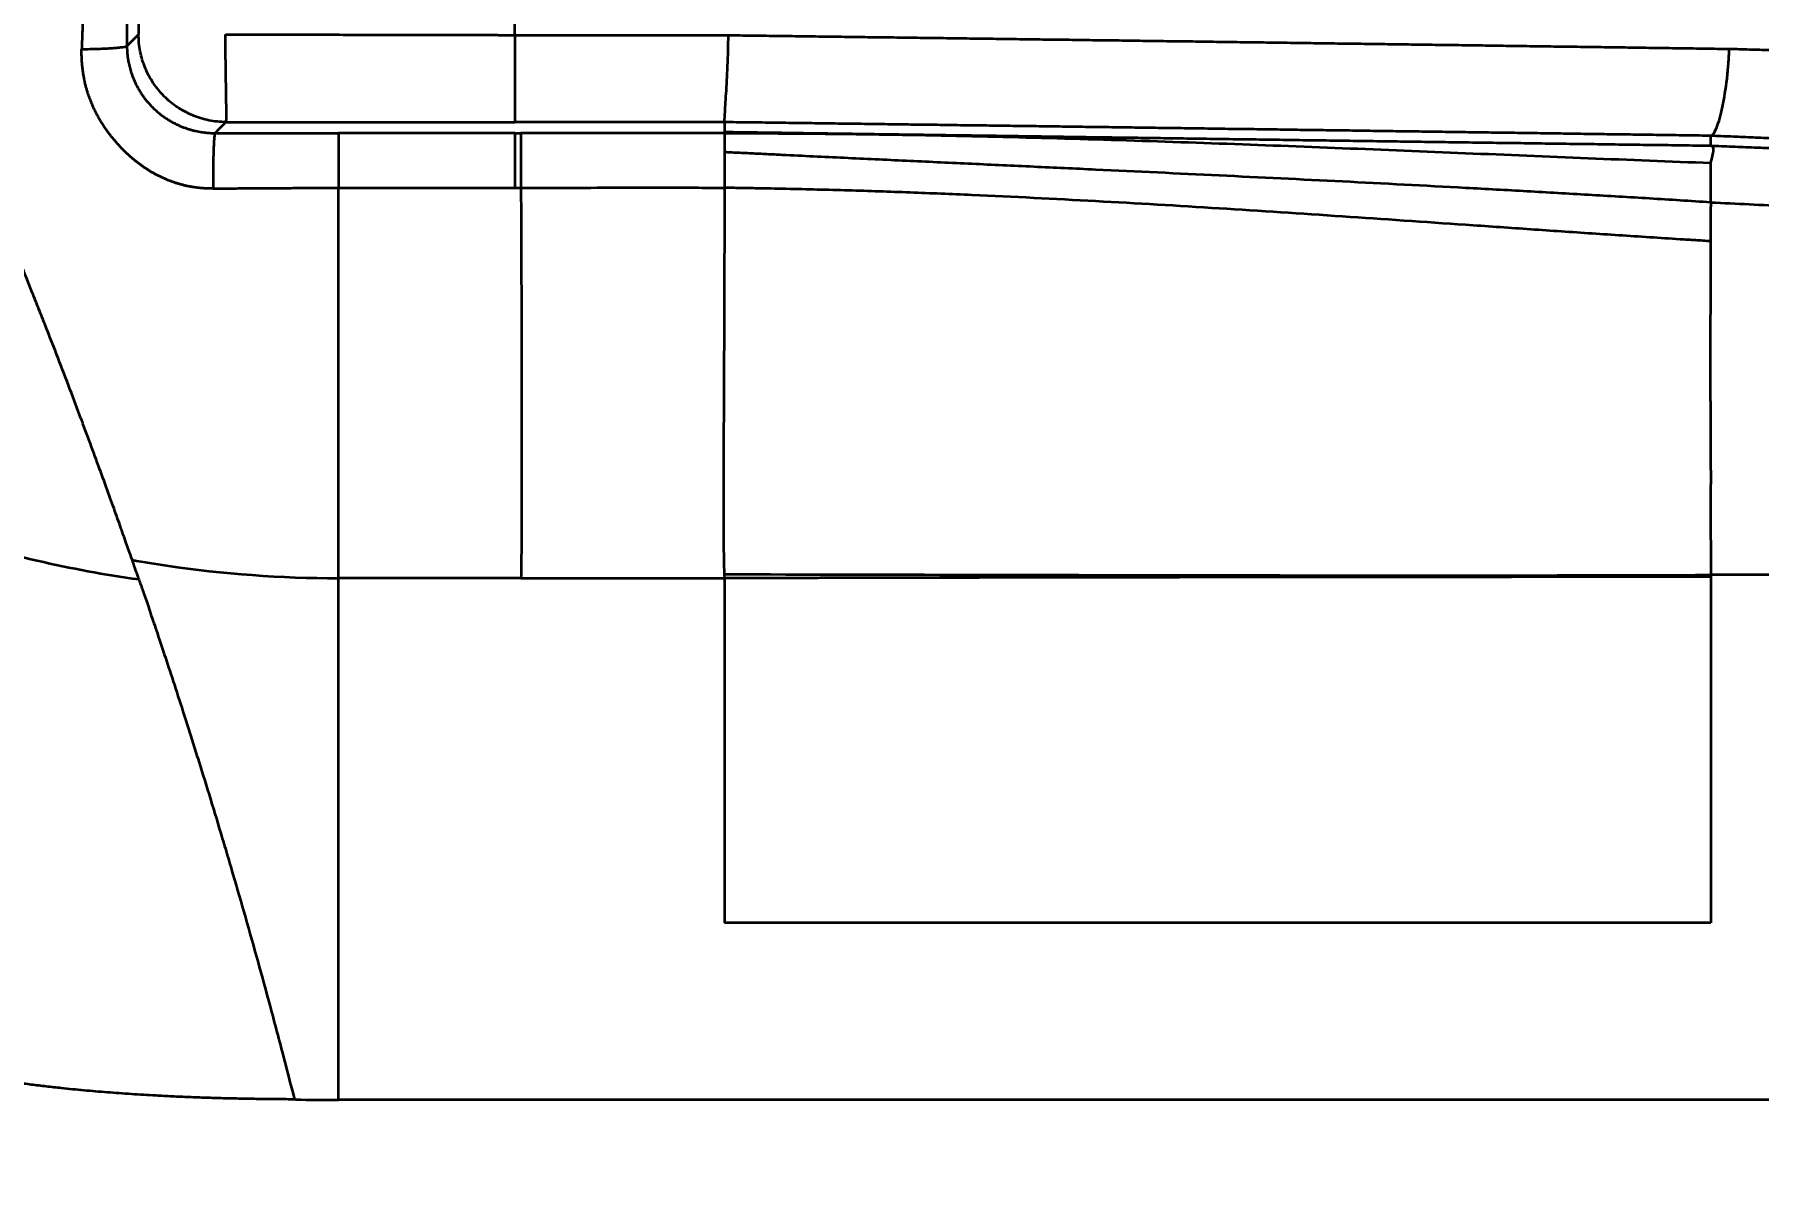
# Model space of a CAD drawing. Header units: millimetres. Extents: x -742 to 742, y -525 to 525.
# Drawn here: x -205.7 to -185.89, y 165.51 to 178.76 of the extents above; entities that cross this region are included whole.
import ezdxf

# ---------------------------------------------------------------- set-up
doc = ezdxf.new("R2010")
doc.units = ezdxf.units.MM
doc.layers.get('0').update_dxf_attribs({"lineweight": 18})
doc.layers.add('尺寸线层', color=3, linetype='Continuous', lineweight=18)
doc.layers.add('粗实线层', color=7, linetype='Continuous', lineweight=35)
doc.styles.add('标准', font='', dxfattribs={"width": 0.667})
doc.styles.get('标准').set_extended_font_data('宋体')
doc.dimstyles.new('标准', dxfattribs={"dimscale": 3, "dimtxt": 3.5, "dimasz": 4, "dimexe": 2, "dimexo": 0, "dimtad": 1, "dimdsep": 46, "dimtxsty": '标准', "dimblk": '_CAXARROW', "dimcen": 0, "dimdle": 6, "dimazin": 2, "dimtfac": 0.707107, "dimtdec": 3, "dimtmove": 2, "dimatfit": 3, "dimfxl": 1, "dimfrac": 2, "dimtolj": 1, "dimarcsym": 1})

# ---------------------------------------------------------------- blocks, each defined once
blk = doc.blocks.new('*X13')
at = {"layer": '尺寸线层', "color": 0, "lineweight": 18}
blk.add_line((-124.916, 358.193), (-25.307, 358.193), dxfattribs=at)
at = {"layer": '尺寸线层', "color": 0, "lineweight": 18, "insert": (-32.77, 365.23), "char_height": 10.5, "width": 29.85047, "attachment_point": 5, "line_spacing_factor": 1.15057, "style": '标准'}
blk.add_mtext('\\T1.1;210', dxfattribs=at)
blk = doc.blocks.new('_CAXARROW')
blk.add_hatch(color=0).paths.add_polyline_path([(0, 0), (-1, 0.125), (-1, -0.125)], flags=0)

msp = doc.modelspace()

# ---------------------------------------------------------------- linework, layer by layer
at = {"layer": '粗实线层'}
for p, q in [((-204.502, 181.373), (-204.502, 178.761)), ((-200.176, 178.755), (-200.176, 180.876)), ((-204.635, 178.627), (-204.501, 178.761)), ((-200.176, 178.755), (-200.176, 177.755)), ((-200.176, 178.754), (-197.723, 178.754)), ((-197.769, 177.754), (-197.769, 177.643)), ((-202.205, 177.627), (-202.205, 176.999)), ((-200.176, 177.627), (-200.107, 177.627)), ((-200.107, 177.627), (-200.107, 176.999)), ((-197.769, 177.643), (-197.769, 177.627)), ((-197.769, 177.627), (-197.769, 177.409)), ((-197.769, 177.409), (-197.769, 176.999)), ((-202.205, 172.517), (-202.205, 176.999)), ((-202.205, 176.999), (-200.176, 176.999)), ((-200.176, 176.999), (-200.107, 176.999)), ((-200.107, 172.517), (-202.205, 172.517)), ((-202.205, 166.524), (-202.205, 172.517)), ((-197.769, 172.517), (-197.769, 168.558)), ((-186.435, 172.554), (-186.435, 172.531)), ((-186.435, 172.531), (-186.435, 168.558)), ((-181.07, 166.524), (-202.205, 166.524))]:
    msp.add_line(p, q, dxfattribs=at)
for radius, start, end in [(13.52, 259.9054, 261.5975), (13.52, 261.5975, 270), (19.513, 268.5514, 270)]:
    msp.add_arc((-202.205, 186.037), radius, start, end, dxfattribs=at)
for centre, major_axis, ratio, start_param, end_param in [((-204.412, 179.103), (0, 6.418), 0.034829, 1.570576, 1.645053), ((-200.176, 177.125), (0, 0.503), 0.000004, 0.034909, 1.82379)]:
    msp.add_ellipse(centre, major_axis=major_axis, ratio=ratio, start_param=start_param, end_param=end_param, dxfattribs=at)
for points, degree, knots in [([(-205.138, 179.105), (-205.139, 179.09), (-205.139, 179.062), (-205.141, 179.02), (-205.142, 178.979), (-205.143, 178.938), (-205.144, 178.899), (-205.145, 178.861), (-205.146, 178.824), (-205.148, 178.787), (-205.149, 178.752), (-205.15, 178.718), (-205.151, 178.684), (-205.153, 178.652), (-205.154, 178.621), (-205.155, 178.6), (-205.155, 178.59)], 3, [0, 0, 0, 0, 0.0430963, 0.0852238, 0.1263826, 0.1665726, 0.205794, 0.2440467, 0.2813308, 0.3176464, 0.3529935, 0.3873722, 0.4207826, 0.4532247, 0.4846987, 0.5152046, 0.5152046, 0.5152046, 0.5152046]), ([(-203.496, 177.755), (-203.562, 177.756), (-203.628, 177.762), (-203.757, 177.788), (-203.82, 177.807), (-203.941, 177.858), (-204, 177.889), (-204.109, 177.962), (-204.16, 178.004), (-204.253, 178.097), (-204.295, 178.148), (-204.368, 178.257), (-204.399, 178.316), (-204.45, 178.437), (-204.469, 178.5), (-204.495, 178.629), (-204.501, 178.695), (-204.501, 178.761)], 3, [0, 0, 0, 0, 0.197252, 0.197252, 0.394503, 0.394503, 0.591755, 0.591755, 0.789006, 0.789006, 0.986258, 0.986258, 1.18351, 1.18351, 1.380761, 1.380761, 1.578013, 1.578013, 1.578013, 1.578013]), ([(-203.496, 177.755), (-203.494, 177.758), (-203.492, 177.777), (-203.491, 177.866), (-203.494, 178.06), (-203.499, 178.331), (-203.501, 178.542), (-203.502, 178.666), (-203.502, 178.729), (-203.502, 178.761)], 3, [0, 0, 0, 0, 0.125721, 0.251442, 0.502883, 0.754325, 0.880046, 0.942906, 1.005767, 1.005767, 1.005767, 1.005767]), ([(-197.769, 177.754), (-197.769, 177.758), (-197.765, 177.826), (-197.749, 178.069), (-197.731, 178.393), (-197.724, 178.635), (-197.723, 178.753)], 3, [0, 0, 0, 0, 0.250143, 0.500287, 0.75043, 1.000574, 1.000574, 1.000574, 1.000574]), ([(-197.723, 178.753), (-197.679, 178.753), (-197.59, 178.751), (-197.457, 178.75), (-197.323, 178.748), (-197.19, 178.746), (-197.057, 178.745), (-196.923, 178.743), (-196.79, 178.741), (-196.656, 178.739), (-196.523, 178.737), (-196.389, 178.736), (-196.256, 178.734), (-196.122, 178.732), (-195.988, 178.73), (-195.854, 178.729), (-195.72, 178.727), (-195.586, 178.725), (-195.452, 178.723), (-195.318, 178.722), (-195.184, 178.72), (-195.049, 178.718), (-194.915, 178.716), (-194.781, 178.714), (-194.646, 178.713), (-194.512, 178.711), (-194.377, 178.709), (-194.243, 178.707), (-194.108, 178.705), (-193.973, 178.704), (-193.838, 178.702), (-193.704, 178.7), (-193.569, 178.698), (-193.434, 178.696), (-193.299, 178.695), (-193.164, 178.693), (-193.029, 178.691), (-192.894, 178.689), (-192.758, 178.687), (-192.623, 178.685), (-192.488, 178.684), (-192.353, 178.682), (-192.217, 178.68), (-192.082, 178.678), (-191.946, 178.676), (-191.811, 178.674), (-191.675, 178.672), (-191.54, 178.671), (-191.404, 178.669), (-191.268, 178.667), (-191.133, 178.665), (-190.997, 178.663), (-190.861, 178.661), (-190.725, 178.659), (-190.589, 178.658), (-190.453, 178.656), (-190.317, 178.654), (-190.181, 178.652), (-190.045, 178.65), (-189.909, 178.648), (-189.773, 178.646), (-189.637, 178.644), (-189.501, 178.643), (-189.364, 178.641), (-189.228, 178.639), (-189.092, 178.637), (-188.955, 178.635), (-188.819, 178.633), (-188.683, 178.631), (-188.546, 178.629), (-188.41, 178.627), (-188.273, 178.625), (-188.137, 178.624), (-188, 178.622), (-187.864, 178.62), (-187.727, 178.618), (-187.59, 178.616), (-187.454, 178.614), (-187.317, 178.612), (-187.18, 178.61), (-187.043, 178.608), (-186.907, 178.606), (-186.77, 178.604), (-186.633, 178.602), (-186.496, 178.6), (-186.359, 178.598), (-186.268, 178.597), (-186.222, 178.596)], 3, [0, 0, 0, 0, 0.132131, 0.264337, 0.39662, 0.528978, 0.661412, 0.793922, 0.926507, 1.059169, 1.191906, 1.324719, 1.457608, 1.590572, 1.723612, 1.856729, 1.989921, 2.123188, 2.256532, 2.389951, 2.523446, 2.657017, 2.790664, 2.924386, 3.058185, 3.192059, 3.326008, 3.460034, 3.594136, 3.728313, 3.862566, 3.996895, 4.131299, 4.26578, 4.400336, 4.534968, 4.669676, 4.804459, 4.939319, 5.074254, 5.209265, 5.344352, 5.479514, 5.614753, 5.750067, 5.885457, 6.020923, 6.156464, 6.292082, 6.427775, 6.563544, 6.699388, 6.835309, 6.971305, 7.107377, 7.243525, 7.379749, 7.516049, 7.652424, 7.788875, 7.925402, 8.062005, 8.198683, 8.335437, 8.472267, 8.609173, 8.746155, 8.883212, 9.020346, 9.157555, 9.294839, 9.4322, 9.569637, 9.707149, 9.844737, 9.982401, 10.12014, 10.257956, 10.395847, 10.533814, 10.671857, 10.809975, 10.94817, 11.08644, 11.224786, 11.363208, 11.501705, 11.501705, 11.501705, 11.501705]), ([(-204.635, 178.627), (-204.635, 178.627), (-204.636, 178.625), (-204.64, 178.623), (-204.652, 178.619), (-204.681, 178.613), (-204.733, 178.607), (-204.822, 178.599), (-204.934, 178.594), (-205.058, 178.59), (-205.123, 178.59), (-205.155, 178.59)], 3, [0, 0, 0, 0, 0.0163734, 0.0327389, 0.0654697, 0.1309315, 0.1963933, 0.2618551, 0.3927787, 0.4582405, 0.5237023, 0.5237023, 0.5237023, 0.5237023]), ([(-203.644, 176.991), (-203.65, 176.991), (-203.662, 176.991), (-203.68, 176.991), (-203.698, 176.992), (-203.715, 176.992), (-203.733, 176.993), (-203.751, 176.994), (-203.768, 176.995), (-203.786, 176.997), (-203.803, 176.998), (-203.821, 177), (-203.838, 177.002), (-203.856, 177.005), (-203.873, 177.008), (-203.891, 177.01), (-203.908, 177.014), (-203.925, 177.017), (-203.943, 177.02), (-203.96, 177.024), (-203.977, 177.028), (-203.994, 177.033), (-204.011, 177.037), (-204.029, 177.042), (-204.046, 177.047), (-204.063, 177.052), (-204.08, 177.057), (-204.096, 177.063), (-204.113, 177.069), (-204.13, 177.075), (-204.147, 177.082), (-204.164, 177.088), (-204.18, 177.095), (-204.197, 177.102), (-204.213, 177.109), (-204.23, 177.117), (-204.246, 177.125), (-204.262, 177.133), (-204.279, 177.141), (-204.295, 177.149), (-204.311, 177.158), (-204.327, 177.167), (-204.343, 177.176), (-204.359, 177.185), (-204.375, 177.195), (-204.391, 177.205), (-204.407, 177.215), (-204.422, 177.225), (-204.438, 177.235), (-204.453, 177.246), (-204.469, 177.257), (-204.484, 177.268), (-204.499, 177.28), (-204.515, 177.291), (-204.53, 177.303), (-204.545, 177.315), (-204.56, 177.328), (-204.574, 177.34), (-204.589, 177.353), (-204.604, 177.366), (-204.618, 177.379), (-204.633, 177.392), (-204.647, 177.406), (-204.662, 177.42), (-204.676, 177.434), (-204.69, 177.448), (-204.704, 177.463), (-204.724, 177.484), (-204.749, 177.512), (-204.779, 177.547), (-204.808, 177.582), (-204.835, 177.617), (-204.862, 177.653), (-204.887, 177.689), (-204.911, 177.725), (-204.934, 177.762), (-204.956, 177.799), (-204.976, 177.836), (-204.996, 177.873), (-205.014, 177.911), (-205.031, 177.949), (-205.047, 177.988), (-205.062, 178.026), (-205.076, 178.065), (-205.089, 178.104), (-205.1, 178.143), (-205.111, 178.183), (-205.12, 178.223), (-205.128, 178.263), (-205.135, 178.303), (-205.141, 178.343), (-205.146, 178.384), (-205.15, 178.425), (-205.153, 178.466), (-205.155, 178.507), (-205.156, 178.548), (-205.155, 178.576), (-205.155, 178.59)], 3, [0, 0, 0, 0, 0.017687, 0.03535, 0.052994, 0.070618, 0.088226, 0.10582, 0.123401, 0.140972, 0.158535, 0.176092, 0.193645, 0.211197, 0.228748, 0.246303, 0.263861, 0.281427, 0.299001, 0.316586, 0.334184, 0.351798, 0.369428, 0.387078, 0.404749, 0.422443, 0.440162, 0.457909, 0.475686, 0.493494, 0.511336, 0.529213, 0.547127, 0.565081, 0.583077, 0.601116, 0.6192, 0.637331, 0.655511, 0.673743, 0.692027, 0.710366, 0.728761, 0.747215, 0.765729, 0.784305, 0.802944, 0.821649, 0.840421, 0.859262, 0.878173, 0.897157, 0.916214, 0.935347, 0.954557, 0.973846, 0.993215, 1.012665, 1.032199, 1.051818, 1.071523, 1.091316, 1.111199, 1.131171, 1.151236, 1.171395, 1.191648, 1.211997, 1.258447, 1.304393, 1.349855, 1.394856, 1.439416, 1.483558, 1.527304, 1.57068, 1.613707, 1.656411, 1.698817, 1.74095, 1.782837, 1.824502, 1.865972, 1.907275, 1.948436, 1.989482, 2.03044, 2.071338, 2.112201, 2.153056, 2.19393, 2.234848, 2.275837, 2.316921, 2.358125, 2.399474, 2.440991, 2.440991, 2.440991, 2.440991]), ([(-204.635, 178.627), (-204.635, 178.622), (-204.635, 178.612), (-204.634, 178.596), (-204.634, 178.579), (-204.632, 178.559), (-204.631, 178.539), (-204.628, 178.516), (-204.625, 178.493), (-204.621, 178.467), (-204.617, 178.441), (-204.611, 178.412), (-204.603, 178.383), (-204.595, 178.352), (-204.585, 178.32), (-204.573, 178.287), (-204.56, 178.253), (-204.545, 178.217), (-204.527, 178.181), (-204.508, 178.145), (-204.486, 178.108), (-204.462, 178.07), (-204.435, 178.032), (-204.405, 177.995), (-204.372, 177.957), (-204.349, 177.933), (-204.325, 177.909), (-204.3, 177.886), (-204.263, 177.854), (-204.225, 177.825), (-204.186, 177.798), (-204.148, 177.774), (-204.109, 177.752), (-204.07, 177.732), (-204.032, 177.714), (-203.994, 177.698), (-203.956, 177.684), (-203.919, 177.672), (-203.883, 177.662), (-203.847, 177.653), (-203.812, 177.646), (-203.778, 177.64), (-203.745, 177.636), (-203.713, 177.632), (-203.682, 177.63), (-203.652, 177.629), (-203.633, 177.628), (-203.623, 177.628)], 3, [0, 0, 0, 0, 0.014432, 0.030467, 0.048109, 0.067356, 0.088209, 0.11067, 0.134738, 0.160413, 0.187697, 0.216588, 0.247087, 0.279195, 0.312911, 0.348235, 0.385167, 0.423709, 0.463858, 0.505617, 0.548984, 0.593959, 0.640543, 0.688736, 0.738538, 0.789948, 0.790443, 0.840775, 0.889946, 0.937956, 0.984807, 1.0305, 1.075035, 1.118414, 1.160639, 1.201709, 1.241628, 1.280396, 1.318016, 1.354489, 1.389817, 1.424003, 1.457049, 1.488958, 1.519734, 1.549379, 1.577898, 1.577898, 1.577898, 1.577898]), ([(-186.434, 177.597), (-186.412, 177.601), (-186.365, 177.672), (-186.297, 177.918), (-186.252, 178.192), (-186.23, 178.424), (-186.224, 178.54), (-186.222, 178.596)], 3, [0, 0, 0, 0, 0.259499, 0.518999, 0.778498, 0.908248, 1.037997, 1.037997, 1.037997, 1.037997]), ([(-186.222, 178.596), (-186.184, 178.596), (-186.106, 178.594), (-185.991, 178.59), (-185.875, 178.587), (-185.76, 178.584), (-185.645, 178.58), (-185.53, 178.576), (-185.416, 178.573), (-185.301, 178.569), (-185.187, 178.564), (-185.073, 178.56), (-184.96, 178.555), (-184.847, 178.551), (-184.733, 178.546), (-184.621, 178.541), (-184.508, 178.536), (-184.396, 178.531), (-184.284, 178.525), (-184.172, 178.519), (-184.06, 178.514), (-183.949, 178.508), (-183.838, 178.502), (-183.727, 178.495), (-183.616, 178.489), (-183.506, 178.482), (-183.396, 178.476), (-183.286, 178.469), (-183.176, 178.462), (-183.067, 178.455), (-182.958, 178.447), (-182.849, 178.44), (-182.74, 178.432), (-182.632, 178.424), (-182.524, 178.416), (-182.416, 178.408), (-182.308, 178.4), (-182.201, 178.391), (-182.093, 178.383), (-181.986, 178.374), (-181.88, 178.365), (-181.773, 178.356), (-181.667, 178.347), (-181.561, 178.337), (-181.455, 178.328), (-181.35, 178.318), (-181.245, 178.308), (-181.14, 178.298), (-181.035, 178.288), (-180.931, 178.278), (-180.826, 178.267), (-180.722, 178.257), (-180.619, 178.246), (-180.515, 178.235), (-180.412, 178.224), (-180.309, 178.212), (-180.206, 178.201), (-180.104, 178.189), (-180.001, 178.178), (-179.899, 178.166), (-179.797, 178.154), (-179.696, 178.141), (-179.595, 178.129), (-179.494, 178.116), (-179.393, 178.104), (-179.292, 178.091), (-179.192, 178.078), (-179.092, 178.065), (-178.992, 178.051), (-178.892, 178.038), (-178.793, 178.024), (-178.694, 178.01), (-178.595, 177.996), (-178.497, 177.982), (-178.398, 177.968), (-178.3, 177.954), (-177.938, 177.9), (-177.321, 177.802), (-176.459, 177.649), (-175.622, 177.484), (-174.809, 177.308), (-174.02, 177.119), (-173.255, 176.919), (-172.707, 176.761), (-172.365, 176.658), (-172.221, 176.613), (-172.078, 176.568), (-171.935, 176.523), (-171.793, 176.477), (-171.651, 176.43), (-171.511, 176.383), (-171.371, 176.336), (-171.231, 176.287), (-171.093, 176.239), (-170.955, 176.189), (-170.818, 176.14), (-170.682, 176.089), (-170.546, 176.038), (-170.411, 175.987), (-170.277, 175.935), (-170.143, 175.882), (-170.01, 175.829), (-169.878, 175.776), (-169.747, 175.721), (-169.616, 175.667), (-169.486, 175.612), (-169.356, 175.556), (-169.228, 175.499), (-169.1, 175.443), (-168.972, 175.385), (-168.846, 175.327), (-168.72, 175.269), (-168.594, 175.21), (-168.47, 175.15), (-168.346, 175.09), (-168.223, 175.03), (-168.1, 174.968), (-167.979, 174.907), (-167.857, 174.844), (-167.737, 174.782), (-167.617, 174.718), (-167.498, 174.654), (-167.38, 174.59), (-167.301, 174.547), (-167.262, 174.525)], 3, [0, 0, 0, 0, 0.111772, 0.22335, 0.334735, 0.445927, 0.556925, 0.667732, 0.778345, 0.888766, 0.998996, 1.109033, 1.218879, 1.328534, 1.437997, 1.547269, 1.656351, 1.765242, 1.873943, 1.982454, 2.090775, 2.198907, 2.306849, 2.414602, 2.522166, 2.629542, 2.736729, 2.843728, 2.950539, 3.057162, 3.163598, 3.269847, 3.375909, 3.481784, 3.587473, 3.692976, 3.798292, 3.903423, 4.008369, 4.113129, 4.217705, 4.322095, 4.426302, 4.530324, 4.634162, 4.737817, 4.841288, 4.944576, 5.047682, 5.150605, 5.253345, 5.355904, 5.458281, 5.560476, 5.66249, 5.764323, 5.865976, 5.967448, 6.06874, 6.169852, 6.270785, 6.371539, 6.472114, 6.57251, 6.672727, 6.772767, 6.872629, 6.972313, 7.071821, 7.171151, 7.270305, 7.369282, 7.468084, 7.56671, 7.66516, 7.763436, 7.861536, 8.753159, 9.626042, 10.480431, 11.316585, 12.134785, 12.935325, 13.718523, 13.872716, 14.026471, 14.179791, 14.332679, 14.485139, 14.637172, 14.788782, 14.939972, 15.090744, 15.241101, 15.391047, 15.540585, 15.689717, 15.838447, 15.986777, 16.134712, 16.282253, 16.429404, 16.576168, 16.722549, 16.86855, 17.014173, 17.159423, 17.304302, 17.448814, 17.592962, 17.73675, 17.88018, 18.023258, 18.165985, 18.308365, 18.450403, 18.5921, 18.733462, 18.874491, 19.015192, 19.155567, 19.295621, 19.435357, 19.574779, 19.574779, 19.574779, 19.574779]), ([(-186.434, 177.597), (-186.478, 177.598), (-186.566, 177.599), (-186.699, 177.601), (-186.832, 177.603), (-186.964, 177.605), (-187.097, 177.607), (-187.229, 177.609), (-187.362, 177.611), (-187.495, 177.612), (-187.627, 177.614), (-187.76, 177.616), (-187.893, 177.618), (-188.026, 177.62), (-188.158, 177.622), (-188.291, 177.624), (-188.424, 177.626), (-188.557, 177.628), (-188.69, 177.63), (-188.823, 177.631), (-188.955, 177.633), (-189.088, 177.635), (-189.221, 177.637), (-189.354, 177.639), (-189.487, 177.641), (-189.62, 177.643), (-189.753, 177.645), (-189.886, 177.646), (-190.019, 177.648), (-190.152, 177.65), (-190.285, 177.652), (-190.419, 177.654), (-190.552, 177.656), (-190.685, 177.658), (-190.818, 177.66), (-190.951, 177.661), (-191.084, 177.663), (-191.218, 177.665), (-191.351, 177.667), (-191.484, 177.669), (-191.617, 177.671), (-191.751, 177.673), (-191.884, 177.674), (-192.017, 177.676), (-192.151, 177.678), (-192.284, 177.68), (-192.418, 177.682), (-192.551, 177.684), (-192.684, 177.685), (-192.818, 177.687), (-192.951, 177.689), (-193.085, 177.691), (-193.218, 177.693), (-193.352, 177.695), (-193.485, 177.696), (-193.619, 177.698), (-193.753, 177.7), (-193.886, 177.702), (-194.02, 177.704), (-194.153, 177.706), (-194.287, 177.707), (-194.421, 177.709), (-194.554, 177.711), (-194.688, 177.713), (-194.822, 177.715), (-194.956, 177.716), (-195.089, 177.718), (-195.223, 177.72), (-195.357, 177.722), (-195.491, 177.724), (-195.625, 177.725), (-195.759, 177.727), (-195.893, 177.729), (-196.026, 177.731), (-196.16, 177.733), (-196.294, 177.734), (-196.428, 177.736), (-196.562, 177.738), (-196.696, 177.74), (-196.83, 177.742), (-196.964, 177.743), (-197.098, 177.745), (-197.233, 177.747), (-197.367, 177.749), (-197.501, 177.75), (-197.635, 177.752), (-197.724, 177.753), (-197.769, 177.754)], 3, [0, 0, 0, 0, 0.134077, 0.268123, 0.40214, 0.536127, 0.670086, 0.804017, 0.93792, 1.071795, 1.205644, 1.339467, 1.473263, 1.607035, 1.740781, 1.874503, 2.008201, 2.141876, 2.275528, 2.409157, 2.542764, 2.67635, 2.809915, 2.943459, 3.076983, 3.210487, 3.343972, 3.477439, 3.610887, 3.744318, 3.877732, 4.011128, 4.144509, 4.277874, 4.411224, 4.544558, 4.677879, 4.811186, 4.944479, 5.07776, 5.211028, 5.344284, 5.477529, 5.610763, 5.743987, 5.8772, 6.010404, 6.1436, 6.276786, 6.409965, 6.543136, 6.6763, 6.809458, 6.942609, 7.075755, 7.208896, 7.342032, 7.475164, 7.608293, 7.741418, 7.87454, 8.007661, 8.14078, 8.273897, 8.407014, 8.54013, 8.673247, 8.806365, 8.939483, 9.072604, 9.205727, 9.338852, 9.47198, 9.605112, 9.738248, 9.871389, 10.004535, 10.137687, 10.270844, 10.404008, 10.537179, 10.670358, 10.803545, 10.93674, 11.069944, 11.203158, 11.336381, 11.336381, 11.336381, 11.336381]), ([(-203.623, 177.628), (-203.625, 177.627), (-203.626, 177.621), (-203.63, 177.602), (-203.631, 177.588), (-203.634, 177.553), (-203.635, 177.531), (-203.638, 177.482), (-203.639, 177.454), (-203.641, 177.393), (-203.642, 177.36), (-203.643, 177.29), (-203.644, 177.254), (-203.645, 177.179), (-203.645, 177.141), (-203.645, 177.065), (-203.645, 177.028), (-203.644, 176.991)], 3, [0, 0, 0, 0, 0.0797936, 0.0797936, 0.1595872, 0.1595872, 0.2393808, 0.2393808, 0.3191744, 0.3191744, 0.398968, 0.398968, 0.4787616, 0.4787616, 0.5585551, 0.5585551, 0.6383487, 0.6383487, 0.6383487, 0.6383487]), ([(-197.769, 177.627), (-197.793, 177.627), (-197.842, 177.627), (-197.94, 177.627), (-198.061, 177.627), (-198.207, 177.627), (-198.402, 177.627), (-198.646, 177.627), (-199.035, 177.627), (-199.522, 177.627), (-199.912, 177.627), (-200.107, 177.627)], 3, [0, 0, 0, 0, 0.073043, 0.146086, 0.292172, 0.438259, 0.584345, 0.876517, 1.16869, 1.753034, 2.337379, 2.337379, 2.337379, 2.337379]), ([(-197.769, 177.643), (-197.723, 177.642), (-197.631, 177.641), (-197.492, 177.639), (-197.352, 177.637), (-197.213, 177.635), (-197.073, 177.633), (-196.933, 177.631), (-196.792, 177.629), (-196.651, 177.627), (-196.51, 177.625), (-196.369, 177.623), (-196.227, 177.621), (-196.085, 177.619), (-195.942, 177.617), (-195.799, 177.615), (-195.656, 177.613), (-195.512, 177.611), (-195.368, 177.609), (-195.224, 177.607), (-195.079, 177.605), (-194.934, 177.603), (-194.789, 177.601), (-194.643, 177.599), (-194.497, 177.597), (-194.351, 177.595), (-194.204, 177.593), (-194.057, 177.59), (-193.91, 177.588), (-193.762, 177.586), (-193.614, 177.584), (-193.466, 177.582), (-193.317, 177.58), (-193.168, 177.578), (-193.018, 177.576), (-192.869, 177.574), (-192.719, 177.572), (-192.568, 177.57), (-192.417, 177.567), (-192.266, 177.565), (-192.115, 177.563), (-191.963, 177.561), (-191.811, 177.559), (-191.658, 177.557), (-191.506, 177.555), (-191.352, 177.553), (-191.199, 177.55), (-191.045, 177.548), (-190.891, 177.546), (-190.736, 177.544), (-190.581, 177.542), (-190.426, 177.54), (-190.271, 177.537), (-190.115, 177.535), (-189.959, 177.533), (-189.802, 177.531), (-189.645, 177.529), (-189.488, 177.527), (-189.33, 177.524), (-189.172, 177.522), (-189.014, 177.52), (-188.855, 177.518), (-188.696, 177.516), (-188.537, 177.514), (-188.377, 177.511), (-188.217, 177.509), (-188.057, 177.507), (-187.896, 177.505), (-187.735, 177.503), (-187.574, 177.5), (-187.412, 177.498), (-187.25, 177.496), (-187.088, 177.494), (-186.925, 177.492), (-186.762, 177.489), (-186.599, 177.487), (-186.49, 177.486), (-186.435, 177.485)], 3, [0, 0, 0, 0, 0.137708, 0.27577, 0.414186, 0.552957, 0.692082, 0.831563, 0.971399, 1.111592, 1.252141, 1.393047, 1.534311, 1.675932, 1.817912, 1.96025, 2.102947, 2.246003, 2.38942, 2.533196, 2.677333, 2.821831, 2.96669, 3.111911, 3.257494, 3.40344, 3.549748, 3.69642, 3.843455, 3.990853, 4.138616, 4.286744, 4.435237, 4.584095, 4.733318, 4.882908, 5.032864, 5.183186, 5.333876, 5.484933, 5.636357, 5.78815, 5.940311, 6.09284, 6.245739, 6.399007, 6.552644, 6.706651, 6.861029, 7.015777, 7.170896, 7.326386, 7.482248, 7.638481, 7.795086, 7.952064, 8.109415, 8.267138, 8.425235, 8.583705, 8.742549, 8.901767, 9.06136, 9.221327, 9.381669, 9.542386, 9.703479, 9.864948, 10.026793, 10.189014, 10.351611, 10.514586, 10.677937, 10.841666, 11.005773, 11.170257, 11.33512, 11.33512, 11.33512, 11.33512]), ([(-197.769, 177.627), (-196.82, 177.627), (-194.922, 177.603), (-192.081, 177.515), (-189.722, 177.419), (-187.841, 177.341), (-186.903, 177.304), (-186.435, 177.286)], 3, [0, 0, 0, 0, 2.835003, 5.670005, 8.505008, 9.922509, 11.340011, 11.340011, 11.340011, 11.340011]), ([(-168.2, 173.647), (-168.231, 173.665), (-168.293, 173.7), (-168.386, 173.752), (-168.48, 173.804), (-168.574, 173.856), (-168.669, 173.907), (-168.764, 173.957), (-168.859, 174.008), (-168.954, 174.057), (-169.05, 174.107), (-169.146, 174.156), (-169.242, 174.204), (-169.338, 174.252), (-169.435, 174.3), (-169.532, 174.347), (-169.629, 174.393), (-169.727, 174.44), (-169.825, 174.485), (-169.923, 174.531), (-170.021, 174.576), (-170.12, 174.62), (-170.219, 174.664), (-170.318, 174.708), (-170.418, 174.751), (-170.517, 174.794), (-170.617, 174.836), (-170.717, 174.878), (-170.818, 174.919), (-170.918, 174.96), (-171.019, 175.001), (-171.12, 175.041), (-171.222, 175.081), (-171.323, 175.12), (-171.425, 175.159), (-171.527, 175.197), (-171.629, 175.235), (-171.731, 175.273), (-171.834, 175.31), (-171.937, 175.347), (-172.04, 175.383), (-172.143, 175.419), (-172.246, 175.455), (-172.35, 175.49), (-172.454, 175.525), (-172.558, 175.559), (-172.662, 175.593), (-172.766, 175.627), (-172.871, 175.66), (-172.975, 175.693), (-173.08, 175.726), (-173.185, 175.758), (-173.29, 175.79), (-173.396, 175.821), (-173.501, 175.852), (-173.607, 175.882), (-173.713, 175.913), (-173.819, 175.942), (-173.925, 175.972), (-174.031, 176.001), (-174.138, 176.03), (-174.244, 176.058), (-174.351, 176.086), (-174.458, 176.114), (-174.565, 176.142), (-174.672, 176.169), (-174.78, 176.195), (-174.887, 176.222), (-174.995, 176.248), (-175.102, 176.273), (-175.21, 176.299), (-175.318, 176.324), (-175.426, 176.348), (-175.534, 176.373), (-175.643, 176.397), (-175.751, 176.42), (-175.86, 176.444), (-175.969, 176.467), (-176.077, 176.49), (-176.186, 176.512), (-176.295, 176.534), (-176.404, 176.556), (-176.514, 176.578), (-176.623, 176.599), (-176.733, 176.62), (-176.842, 176.641), (-176.952, 176.661), (-177.062, 176.681), (-177.172, 176.701), (-177.282, 176.721), (-177.392, 176.74), (-177.502, 176.759), (-177.612, 176.778), (-177.722, 176.796), (-177.833, 176.814), (-177.943, 176.832), (-178.054, 176.85), (-178.165, 176.867), (-178.276, 176.884), (-178.387, 176.901), (-178.498, 176.918), (-178.609, 176.934), (-178.72, 176.95), (-178.831, 176.966), (-178.942, 176.982), (-179.054, 176.997), (-179.165, 177.013), (-179.277, 177.028), (-179.388, 177.042), (-179.5, 177.057), (-179.612, 177.071), (-179.724, 177.085), (-179.836, 177.099), (-179.948, 177.112), (-180.06, 177.126), (-180.172, 177.139), (-180.284, 177.152), (-180.396, 177.165), (-180.509, 177.177), (-180.621, 177.189), (-180.734, 177.202), (-180.846, 177.213), (-180.959, 177.225), (-181.072, 177.237), (-181.184, 177.248), (-181.297, 177.259), (-181.41, 177.27), (-181.523, 177.281), (-181.636, 177.292), (-181.749, 177.302), (-181.862, 177.312), (-181.975, 177.322), (-182.089, 177.332), (-182.202, 177.342), (-182.315, 177.351), (-182.429, 177.361), (-182.542, 177.37), (-182.656, 177.379), (-182.77, 177.388), (-182.883, 177.396), (-182.997, 177.405), (-183.111, 177.413), (-183.225, 177.422), (-183.339, 177.43), (-183.452, 177.438), (-183.566, 177.445), (-183.681, 177.453), (-183.795, 177.46), (-183.909, 177.468), (-184.023, 177.475), (-184.137, 177.482), (-184.252, 177.489), (-184.366, 177.496), (-184.481, 177.502), (-184.595, 177.509), (-184.71, 177.515), (-184.824, 177.522), (-184.939, 177.528), (-185.054, 177.534), (-185.168, 177.54), (-185.283, 177.546), (-185.398, 177.551), (-185.513, 177.557), (-185.628, 177.562), (-185.743, 177.567), (-185.858, 177.573), (-185.973, 177.578), (-186.088, 177.583), (-186.203, 177.588), (-186.319, 177.592), (-186.395, 177.596), (-186.434, 177.597)], 3, [0, 0, 0, 0, 0.112618, 0.225214, 0.337788, 0.450338, 0.562867, 0.675375, 0.78786, 0.900325, 1.012768, 1.125191, 1.237592, 1.349974, 1.462334, 1.574675, 1.686994, 1.799294, 1.911573, 2.023832, 2.136071, 2.248289, 2.360487, 2.472665, 2.584821, 2.696957, 2.809073, 2.921169, 3.033247, 3.145306, 3.257347, 3.36937, 3.481375, 3.593364, 3.705336, 3.817291, 3.929229, 4.041152, 4.153058, 4.264948, 4.376822, 4.488679, 4.600521, 4.712346, 4.824154, 4.935945, 5.04772, 5.159477, 5.271217, 5.38294, 5.494647, 5.606338, 5.718014, 5.829675, 5.941321, 6.052953, 6.164571, 6.276175, 6.387765, 6.499342, 6.610906, 6.722457, 6.833995, 6.94552, 7.057033, 7.168532, 7.280019, 7.391492, 7.502953, 7.614401, 7.725835, 7.837256, 7.948664, 8.060059, 8.171441, 8.282811, 8.39417, 8.505517, 8.616853, 8.728179, 8.839494, 8.950798, 9.062093, 9.173379, 9.284654, 9.395921, 9.507178, 9.618427, 9.729666, 9.840897, 9.952119, 10.063332, 10.174536, 10.285732, 10.396919, 10.508098, 10.619267, 10.730428, 10.841579, 10.952723, 11.063858, 11.174985, 11.286106, 11.397219, 11.508325, 11.619425, 11.730519, 11.841607, 11.952689, 12.063766, 12.174838, 12.285905, 12.396967, 12.508025, 12.619078, 12.730127, 12.841172, 12.952214, 13.063251, 13.174285, 13.285315, 13.396341, 13.507364, 13.618384, 13.7294, 13.840413, 13.951424, 14.062432, 14.173438, 14.284442, 14.395445, 14.506447, 14.617447, 14.728447, 14.839447, 14.950446, 15.061445, 15.172445, 15.283445, 15.394445, 15.505447, 15.616449, 15.727453, 15.838459, 15.949465, 16.060474, 16.171485, 16.282498, 16.393513, 16.50453, 16.61555, 16.726573, 16.837599, 16.948628, 17.059661, 17.170698, 17.28174, 17.392786, 17.503836, 17.614892, 17.725953, 17.837019, 17.948091, 18.059169, 18.170253, 18.281344, 18.392441, 18.503545, 18.614656, 18.725775, 18.836901, 18.836901, 18.836901, 18.836901]), ([(-186.435, 176.832), (-186.552, 176.84), (-186.786, 176.855), (-187.255, 176.884), (-187.841, 176.919), (-188.546, 176.959), (-189.487, 177.011), (-190.666, 177.072), (-192.084, 177.141), (-193.267, 177.197), (-194.215, 177.241), (-194.926, 177.274), (-195.636, 177.307), (-196.229, 177.335), (-196.703, 177.357), (-196.999, 177.371), (-197.236, 177.383), (-197.414, 177.392), (-197.562, 177.399), (-197.665, 177.404), (-197.725, 177.407), (-197.754, 177.408), (-197.769, 177.409)], 3, [0, 0, 0, 0, 0.354651, 0.709303, 1.418606, 2.127909, 2.837212, 4.255818, 5.674424, 7.09303, 7.802333, 8.511636, 9.220939, 9.930242, 10.284893, 10.639545, 10.81687, 10.994196, 11.171522, 11.260185, 11.304516, 11.348847, 11.348847, 11.348847, 11.348847]), ([(-186.435, 177.286), (-186.418, 177.345), (-186.392, 177.447), (-186.412, 177.482), (-186.435, 177.485)], 3, [0, 0, 0, 0, 0.1086212, 0.2172425, 0.2172425, 0.2172425, 0.2172425]), ([(-186.435, 177.485), (-186.394, 177.483), (-186.311, 177.48), (-186.186, 177.475), (-186.062, 177.47), (-185.945, 177.465), (-185.837, 177.461), (-185.738, 177.456), (-185.638, 177.452), (-185.539, 177.447), (-185.472, 177.444), (-185.439, 177.443)], 3, [0, 0, 0, 0, 0.1245001, 0.2490547, 0.3736637, 0.4983275, 0.5980286, 0.6977252, 0.7974184, 0.8971093, 0.9967989, 0.9967989, 0.9967989, 0.9967989]), ([(-186.435, 176.832), (-186.435, 176.85), (-186.435, 176.888), (-186.435, 176.967), (-186.435, 177.069), (-186.434, 177.168), (-186.435, 177.23), (-186.435, 177.263), (-186.435, 177.278), (-186.435, 177.286)], 3, [0, 0, 0, 0, 0.0566805, 0.1133611, 0.2267221, 0.3400832, 0.3967638, 0.425104, 0.4534443, 0.4534443, 0.4534443, 0.4534443]), ([(-204.496, 172.5), (-204.503, 172.519), (-204.511, 172.545), (-204.533, 172.608), (-204.559, 172.683), (-204.61, 172.829), (-204.653, 172.949), (-204.682, 173.032), (-204.688, 173.049), (-204.7, 173.083), (-204.718, 173.135), (-204.738, 173.19), (-204.779, 173.304), (-204.807, 173.384), (-204.899, 173.639), (-204.968, 173.827), (-205.054, 174.059), (-205.063, 174.085), (-205.083, 174.137), (-205.112, 174.216), (-205.142, 174.297), (-205.204, 174.461), (-205.246, 174.574), (-205.378, 174.919), (-205.471, 175.161), (-205.595, 175.477), (-205.62, 175.541), (-205.671, 175.669), (-205.748, 175.863), (-205.827, 176.06), (-205.989, 176.457), (-206.1, 176.727), (-206.215, 177.002)], 3, [0, 0, 0, 0, 0.301257, 0.301257, 0.602514, 0.903771, 1.205028, 1.205028, 1.280343, 1.280343, 1.355657, 1.506286, 1.506286, 1.807543, 1.807543, 2.410057, 2.410057, 2.485371, 2.485371, 2.560685, 2.711314, 2.711314, 3.012571, 3.012571, 3.615085, 3.615085, 3.765714, 3.765714, 3.916342, 4.217599, 4.217599, 4.820114, 4.820114, 4.820114, 4.820114]), ([(-203.644, 176.991), (-203.615, 176.992), (-203.555, 176.992), (-203.465, 176.993), (-203.375, 176.994), (-203.285, 176.995), (-203.195, 176.995), (-203.106, 176.996), (-203.016, 176.996), (-202.926, 176.997), (-202.836, 176.997), (-202.746, 176.998), (-202.656, 176.998), (-202.565, 176.998), (-202.475, 176.999), (-202.385, 176.999), (-202.295, 176.999), (-202.235, 176.999), (-202.205, 176.999)], 3, [0, 0, 0, 0, 0.089776, 0.179579, 0.26941, 0.359268, 0.449154, 0.539068, 0.629009, 0.718978, 0.808975, 0.898999, 0.989051, 1.079131, 1.169238, 1.259373, 1.349536, 1.439726, 1.439726, 1.439726, 1.439726]), ([(-200.107, 176.999), (-199.912, 176.999), (-199.522, 177), (-199.035, 177.003), (-198.646, 177.004), (-198.402, 177.004), (-198.208, 177.003), (-198.061, 177.002), (-197.94, 177.001), (-197.842, 177), (-197.793, 177), (-197.769, 176.999)], 3, [0, 0, 0, 0, 0.584349, 1.168699, 1.460873, 1.753048, 1.899136, 2.045223, 2.19131, 2.264354, 2.337398, 2.337398, 2.337398, 2.337398]), ([(-197.769, 176.999), (-197.769, 176.457), (-197.772, 175.407), (-197.779, 174.06), (-197.781, 173.382), (-197.779, 172.852), (-197.777, 172.66), (-197.771, 172.562)], 3, [0, 0, 0, 0, 1.10937, 2.21874, 3.32811, 3.32811, 4.43748, 4.43748, 4.43748, 4.43748]), ([(-186.436, 176.386), (-186.494, 176.39), (-186.611, 176.397), (-186.845, 176.412), (-187.255, 176.438), (-187.842, 176.477), (-188.547, 176.525), (-189.488, 176.59), (-190.667, 176.671), (-192.084, 176.764), (-193.503, 176.848), (-194.687, 176.907), (-195.635, 176.946), (-196.346, 176.97), (-196.939, 176.985), (-197.354, 176.993), (-197.591, 176.997), (-197.71, 176.999), (-197.769, 176.999)], 3, [0, 0, 0, 0, 0.17737, 0.35474, 0.70948, 1.41896, 2.128439, 2.837919, 4.256879, 5.675838, 7.094798, 8.513757, 9.223237, 9.932717, 10.642197, 10.996936, 11.174306, 11.351676, 11.351676, 11.351676, 11.351676]), ([(-202.698, 166.531), (-204.203, 166.535), (-205.364, 166.657), (-206.709, 166.799), (-207.934, 167.138), (-209.152, 167.476), (-210.403, 168.032), (-211.612, 168.569), (-212.729, 169.248), (-214.982, 170.618), (-216.783, 172.538), (-218.617, 174.495), (-219.845, 176.854)], 2, [0, 0, 0, 2.635492, 2.635492, 5.270984, 5.270984, 7.906475, 7.906475, 10.541967, 10.541967, 15.812951, 15.812951, 21.083934, 21.083934, 21.083934]), ([(-186.435, 176.832), (-186.435, 176.813), (-186.436, 176.776), (-186.436, 176.701), (-186.436, 176.57), (-186.436, 176.459), (-186.436, 176.386)], 3, [0, 0, 0, 0, 0.0557481, 0.1114963, 0.2229925, 0.4459851, 0.4459851, 0.4459851, 0.4459851]), ([(-186.436, 176.386), (-186.436, 176.374), (-186.436, 176.349), (-186.436, 176.311), (-186.436, 176.273), (-186.436, 176.236), (-186.437, 176.198), (-186.437, 176.16), (-186.437, 176.122), (-186.437, 176.084), (-186.437, 176.046), (-186.438, 176.008), (-186.438, 175.97), (-186.438, 175.932), (-186.438, 175.894), (-186.438, 175.856), (-186.438, 175.818), (-186.439, 175.78), (-186.439, 175.741), (-186.439, 175.703), (-186.439, 175.665), (-186.439, 175.627), (-186.439, 175.589), (-186.439, 175.551), (-186.44, 175.512), (-186.44, 175.474), (-186.44, 175.436), (-186.44, 175.398), (-186.44, 175.36), (-186.44, 175.322), (-186.44, 175.284), (-186.44, 175.246), (-186.44, 175.208), (-186.44, 175.171), (-186.44, 175.133), (-186.44, 175.095), (-186.44, 175.058), (-186.44, 175.02), (-186.44, 174.983), (-186.44, 174.945), (-186.44, 174.908), (-186.44, 174.871), (-186.44, 174.834), (-186.44, 174.797), (-186.44, 174.76), (-186.44, 174.723), (-186.44, 174.687), (-186.44, 174.65), (-186.44, 174.614), (-186.44, 174.578), (-186.439, 174.542), (-186.439, 174.506), (-186.439, 174.47), (-186.439, 174.435), (-186.439, 174.399), (-186.439, 174.364), (-186.439, 174.329), (-186.439, 174.294), (-186.438, 174.259), (-186.438, 174.225), (-186.438, 174.191), (-186.438, 174.157), (-186.438, 174.123), (-186.437, 174.089), (-186.437, 174.056), (-186.437, 174.023), (-186.437, 173.99), (-186.437, 173.957), (-186.437, 173.924), (-186.436, 173.892), (-186.436, 173.86), (-186.436, 173.829), (-186.436, 173.797), (-186.436, 173.766), (-186.435, 173.735), (-186.435, 173.705), (-186.435, 173.684), (-186.435, 173.672), (-186.435, 173.669), (-186.435, 173.666), (-186.435, 173.662), (-186.435, 173.657), (-186.435, 173.652), (-186.435, 173.647), (-186.435, 173.641), (-186.435, 173.634), (-186.435, 173.627), (-186.435, 173.619), (-186.435, 173.611), (-186.435, 173.603), (-186.436, 173.594), (-186.436, 173.584), (-186.436, 173.575), (-186.436, 173.564), (-186.436, 173.553), (-186.436, 173.542), (-186.436, 173.53), (-186.436, 173.518), (-186.436, 173.506), (-186.436, 173.493), (-186.436, 173.479), (-186.436, 173.466), (-186.437, 173.452), (-186.437, 173.437), (-186.437, 173.422), (-186.437, 173.407), (-186.437, 173.392), (-186.437, 173.376), (-186.437, 173.36), (-186.437, 173.343), (-186.437, 173.326), (-186.437, 173.309), (-186.437, 173.292), (-186.437, 173.275), (-186.437, 173.257), (-186.437, 173.239), (-186.437, 173.221), (-186.437, 173.203), (-186.437, 173.184), (-186.437, 173.166), (-186.437, 173.147), (-186.437, 173.128), (-186.437, 173.11), (-186.437, 173.091), (-186.436, 173.072), (-186.436, 173.053), (-186.436, 173.034), (-186.436, 173.015), (-186.436, 172.996), (-186.436, 172.977), (-186.436, 172.958), (-186.435, 172.94), (-186.435, 172.921), (-186.435, 172.903), (-186.435, 172.885), (-186.435, 172.867), (-186.435, 172.849), (-186.434, 172.832), (-186.434, 172.815), (-186.434, 172.798), (-186.434, 172.781), (-186.434, 172.765), (-186.433, 172.749), (-186.433, 172.734), (-186.433, 172.719), (-186.433, 172.704), (-186.433, 172.69), (-186.433, 172.677), (-186.433, 172.664), (-186.433, 172.651), (-186.433, 172.639), (-186.433, 172.628), (-186.433, 172.617), (-186.433, 172.607), (-186.433, 172.598), (-186.433, 172.589), (-186.433, 172.581), (-186.433, 172.574), (-186.434, 172.568), (-186.434, 172.562), (-186.435, 172.558), (-186.435, 172.555), (-186.435, 172.554)], 3, [0, 0, 0, 0, 0.022108, 0.044315, 0.066621, 0.089026, 0.11153, 0.134133, 0.156835, 0.179635, 0.202534, 0.225531, 0.248626, 0.27182, 0.295111, 0.3185, 0.341987, 0.365571, 0.389253, 0.413031, 0.436906, 0.460878, 0.484945, 0.509109, 0.533369, 0.557723, 0.582173, 0.606718, 0.631357, 0.65609, 0.680916, 0.705836, 0.730849, 0.755954, 0.781152, 0.806441, 0.831821, 0.857292, 0.882853, 0.908505, 0.934245, 0.960074, 0.985991, 1.011996, 1.038088, 1.064266, 1.090531, 1.116881, 1.143315, 1.169834, 1.196435, 1.22312, 1.249887, 1.276735, 1.303664, 1.330672, 1.35776, 1.384927, 1.412171, 1.439491, 1.466888, 1.494361, 1.521907, 1.549528, 1.577221, 1.604986, 1.632822, 1.660728, 1.688703, 1.716747, 1.744858, 1.773036, 1.801279, 1.829586, 1.857957, 1.88639, 1.914885, 1.917197, 1.920009, 1.92332, 1.92713, 1.931439, 1.936248, 1.941555, 1.947362, 1.953667, 1.960472, 1.967776, 1.975578, 1.983879, 1.992678, 2.001976, 2.011773, 2.022067, 2.03286, 2.04415, 2.055938, 2.068223, 2.081005, 2.094283, 2.108058, 2.122329, 2.137096, 2.152358, 2.168114, 2.184364, 2.201108, 2.218345, 2.236075, 2.254295, 2.273007, 2.292208, 2.311899, 2.332077, 2.352743, 2.373894, 2.39553, 2.41765, 2.440252, 2.463335, 2.486897, 2.510937, 2.535453, 2.560443, 2.585906, 2.611839, 2.638241, 2.665109, 2.692441, 2.720235, 2.748487, 2.777196, 2.806359, 2.835973, 2.866035, 2.896541, 2.927489, 2.958875, 2.990696, 3.022947, 3.055626, 3.088728, 3.122249, 3.156185, 3.190531, 3.225283, 3.260437, 3.295987, 3.331928, 3.368256, 3.404965, 3.442049, 3.479503, 3.517322, 3.555499, 3.594029, 3.632905, 3.67212, 3.711669, 3.751545, 3.791741, 3.83225, 3.83225, 3.83225, 3.83225]), ([(-184.476, 172.56), (-184.538, 172.559), (-184.664, 172.559), (-184.854, 172.559), (-185.045, 172.558), (-185.239, 172.558), (-185.434, 172.557), (-185.631, 172.557), (-185.829, 172.556), (-186.03, 172.556), (-186.232, 172.555), (-186.367, 172.554), (-186.435, 172.554)], 3, [0, 0, 0, 0, 0.187984, 0.377735, 0.569253, 0.762539, 0.957593, 1.154415, 1.353005, 1.553365, 1.755493, 1.95939, 1.95939, 1.95939, 1.95939]), ([(-204.496, 172.5), (-204.488, 172.476), (-204.476, 172.443), (-204.448, 172.362), (-204.414, 172.263), (-204.37, 172.132), (-204.333, 172.022), (-204.319, 171.983), (-204.292, 171.901), (-204.278, 171.859), (-204.233, 171.726), (-204.202, 171.631), (-204.135, 171.428), (-204.064, 171.212), (-203.986, 170.972), (-203.926, 170.782), (-203.905, 170.717), (-203.864, 170.586), (-203.843, 170.519), (-203.779, 170.316), (-203.692, 170.036), (-203.602, 169.738), (-203.533, 169.508), (-203.498, 169.392), (-203.463, 169.273), (-203.439, 169.193), (-203.428, 169.152), (-203.369, 168.951), (-203.321, 168.787), (-203.227, 168.456), (-203.132, 168.12), (-203.037, 167.774), (-202.967, 167.512), (-202.931, 167.38), (-202.896, 167.246), (-202.872, 167.157), (-202.86, 167.112), (-202.802, 166.888), (-202.755, 166.708), (-202.709, 166.528)], 3, [0, 0, 0, 0, 0.389698, 0.389698, 0.779395, 1.169093, 1.169093, 1.363942, 1.363942, 1.55879, 1.55879, 1.948488, 1.948488, 2.338186, 2.727883, 2.727883, 2.922732, 2.922732, 3.117581, 3.117581, 3.507278, 3.896976, 3.896976, 4.091825, 4.189249, 4.189249, 4.286673, 4.286673, 4.676371, 4.676371, 5.066069, 5.455766, 5.455766, 5.650615, 5.748039, 5.748039, 5.845464, 5.845464, 6.235161, 6.235161, 6.235161, 6.235161]), ([(-200.107, 172.517), (-199.717, 172.517), (-199.132, 172.516), (-198.353, 172.516), (-197.964, 172.516), (-197.769, 172.517)], 3, [0, 0, 0, 0, 1.168688, 1.753032, 2.337365, 2.337365, 2.337365, 2.337365]), ([(-186.435, 172.531), (-186.506, 172.531), (-186.648, 172.531), (-186.861, 172.531), (-187.074, 172.531), (-187.287, 172.531), (-187.5, 172.531), (-187.714, 172.531), (-187.927, 172.531), (-188.14, 172.531), (-188.353, 172.531), (-188.567, 172.531), (-188.78, 172.53), (-188.993, 172.53), (-189.207, 172.53), (-189.42, 172.53), (-189.634, 172.53), (-189.847, 172.53), (-190.061, 172.529), (-190.274, 172.529), (-190.488, 172.529), (-190.701, 172.529), (-190.915, 172.528), (-191.129, 172.528), (-191.342, 172.528), (-191.556, 172.528), (-191.77, 172.527), (-191.984, 172.527), (-192.198, 172.527), (-192.411, 172.527), (-192.625, 172.526), (-192.839, 172.526), (-193.053, 172.526), (-193.267, 172.525), (-193.481, 172.525), (-193.695, 172.525), (-193.91, 172.524), (-194.124, 172.524), (-194.338, 172.523), (-194.552, 172.523), (-194.766, 172.523), (-194.981, 172.522), (-195.195, 172.522), (-195.409, 172.521), (-195.624, 172.521), (-195.838, 172.521), (-196.052, 172.52), (-196.267, 172.52), (-196.481, 172.519), (-196.696, 172.519), (-196.911, 172.518), (-197.125, 172.518), (-197.34, 172.517), (-197.554, 172.517), (-197.698, 172.517), (-197.769, 172.516)], 3, [0, 0, 0, 0, 0.213111, 0.426247, 0.639408, 0.852594, 1.065806, 1.279043, 1.492305, 1.705594, 1.918909, 2.132251, 2.345619, 2.559014, 2.772436, 2.985885, 3.199362, 3.412867, 3.6264, 3.83996, 4.05355, 4.267167, 4.480814, 4.694489, 4.908194, 5.121928, 5.335692, 5.549486, 5.76331, 5.977164, 6.191049, 6.404965, 6.618911, 6.832889, 7.046898, 7.260939, 7.475011, 7.689116, 7.903253, 8.117422, 8.331624, 8.545859, 8.760127, 8.974429, 9.188764, 9.403132, 9.617535, 9.831972, 10.046443, 10.260949, 10.47549, 10.690066, 10.904677, 11.119324, 11.334006, 11.334006, 11.334006, 11.334006])]:
    msp.add_open_spline(points, degree=degree, knots=knots, dxfattribs=at)
for points, degree in [([(-203.502, 178.761), (-202.948, 178.761), (-200.73, 178.755), (-200.176, 178.755)], 2), ([(-203.496, 177.756), (-203.623, 177.629)], 1), ([(-203.496, 177.755), (-202.389, 177.755), (-201.283, 177.755), (-200.176, 177.755)], 3), ([(-197.769, 177.754), (-198.964, 177.755), (-200.176, 177.755)], 2), ([(-203.623, 177.629), (-202.914, 177.627), (-202.205, 177.627)], 2), ([(-200.176, 177.627), (-200.852, 177.627), (-201.528, 177.627), (-202.205, 177.627)], 3), ([(-186.435, 177.485), (-186.435, 177.522), (-186.434, 177.56), (-186.434, 177.597)], 3), ([(-200.107, 176.999), (-200.104, 176.416), (-200.1, 175.291), (-200.102, 173.899), (-200.1, 172.914), (-200.104, 172.589), (-200.107, 172.517)], 3), ([(-204.496, 172.5), (-204.889, 172.554), (-205.669, 172.699), (-206.817, 173.018), (-207.932, 173.437), (-209.005, 173.953), (-210.028, 174.562), (-210.994, 175.26), (-211.894, 176.04), (-212.446, 176.611), (-212.709, 176.908)], 3), ([(-186.435, 176.832), (-186.139, 176.819), (-185.844, 176.805), (-185.549, 176.79)], 3), ([(-197.771, 172.562), (-195.886, 172.559), (-192.096, 172.548), (-188.314, 172.547), (-186.435, 172.554)], 3), ([(-197.771, 172.562), (-197.771, 172.544), (-197.769, 172.529), (-197.769, 172.517)], 3), ([(-186.435, 168.558), (-190.213, 168.558), (-193.991, 168.558), (-197.769, 168.558)], 3)]:
    msp.add_open_spline(points, degree=degree, dxfattribs=at)

# ---------------------------------------------------------------- dimensions: what is measured, and where the dimension line sits
at = {"layer": '尺寸线层', "lineweight": 18}
dim = msp.add_ordinate_dim(feature_location=(-124.916, 358.193), offset=(92.146, 0), dtype=0, origin=(-274.916, 148.193), dimstyle='标准', override={"dimsah": 1, "dimclre": 0, "dimtfill": 1, "dimtzin": 8}, dxfattribs=at)
dim.commit()
dim.dimension.update_dxf_attribs({"geometry": '*X13', "text_midpoint": (-32.77, 365.23)})

doc.saveas('drawing.dxf')
